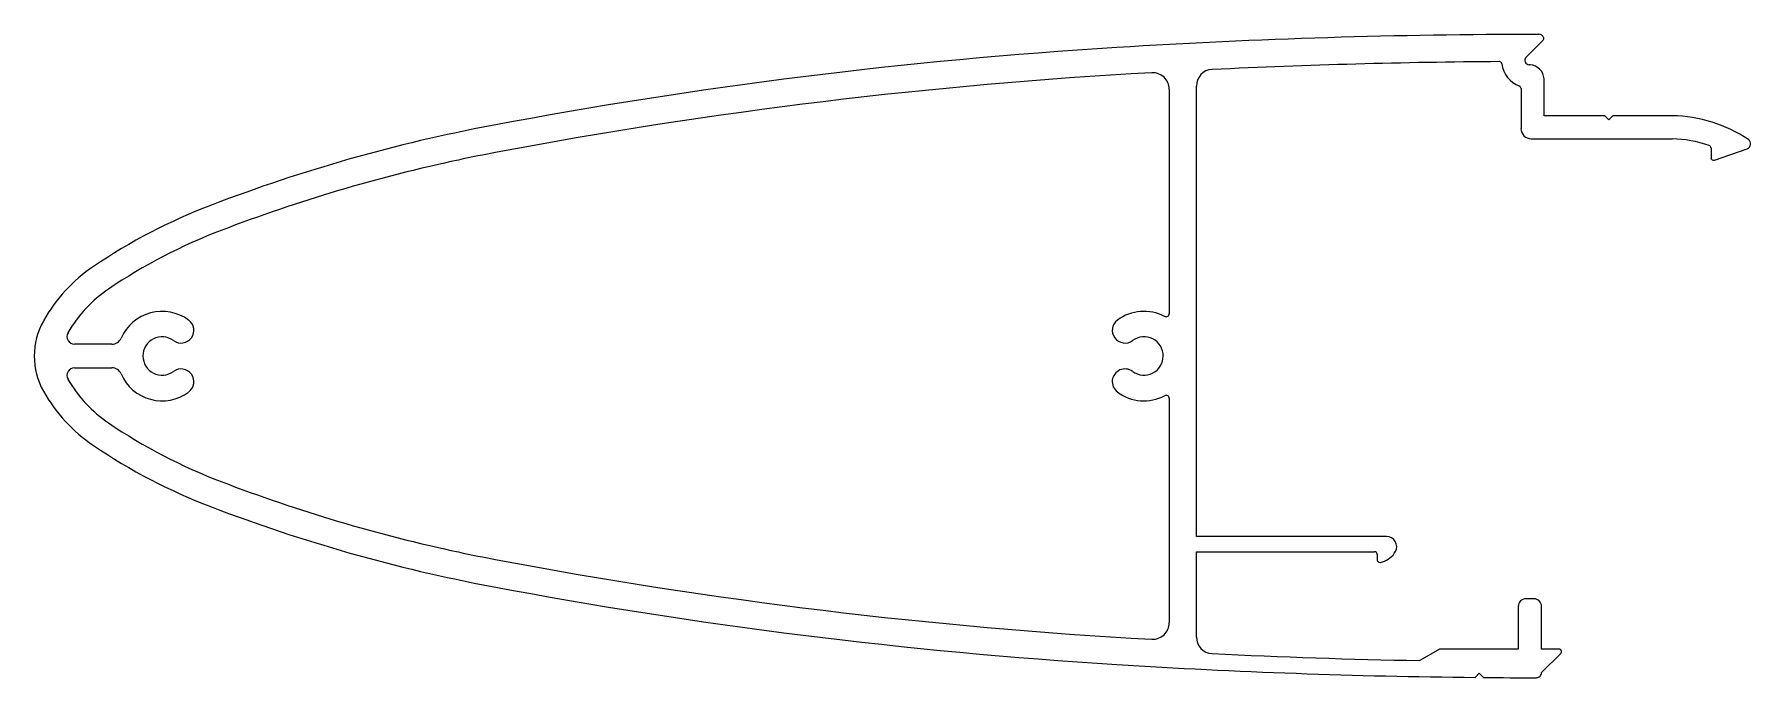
# Model space of a CAD drawing. Extents: x 4 to 174, y 4 to 68.
import ezdxf

# ---------------------------------------------------------------- set-up
doc = ezdxf.new("R2010")
doc.units = 0
doc.layers.get('0').update_dxf_attribs({"linetype": 'CONTINUOUS'})

msp = doc.modelspace()

# ---------------------------------------------------------------- linework, layer by layer
for p, q in [((151.95, 65.54), (153.65, 67.24)), ((152.35, 64.81), (152.26, 64.81)), ((153.74, 59.74), (153.74, 63.42)), ((116.49, 62.37), (116.49, 40.09)), ((119.19, 17.92), (119.19, 62.69)), ((151.46, 62.45), (151.46, 58.47)), ((159.77, 59.74), (153.74, 59.74)), ((160.17, 59.33), (159.77, 59.74)), ((160.58, 59.74), (160.17, 59.33)), ((166.5, 59.74), (160.58, 59.74)), ((152.47, 57.45), (166.48, 57.45)), ((170.34, 56.54), (170.34, 55.57)), ((170.67, 55.33), (173.94, 56.46)), ((11.4, 37.04), (7.71, 37.04)), ((7.71, 34.69), (11.4, 34.69)), ((116.49, 31.64), (116.49, 9.36)), ((138.1, 17.92), (119.19, 17.92)), ((119.19, 7.94), (119.19, 16.42)), ((119.19, 16.42), (136.9, 16.42)), ((137.15, 16.16), (137.15, 15.63)), ((151.18, 10.98), (151.18, 6.74)), ((152.73, 11.74), (151.94, 11.74)), ((153.49, 6.74), (153.49, 10.98)), ((143.34, 6.74), (141.39, 5.61)), ((151.18, 6.74), (143.34, 6.74)), ((155.23, 6.74), (153.49, 6.74)), ((153.49, 4.4), (155.41, 6.31)), ((146.91, 3.93), (147.31, 4.34)), ((147.31, 4.34), (147.73, 3.93))]:
    msp.add_line(p, q)
for centre, radius, start, end in [((153.83, -621.63), 689.46, 90.04852, 93.53687), ((153.24, 67.33), 0.5, 21.2938, 90.0485), ((153.48, 67.42), 0.25, 315, 21.2938), ((142.24, -434.18), 501.65, 93.5369, 100.689), ((153.83, -621.63), 686.76, 90.37782, 92.75959), ((149.3, 64.87), 0.25, 7.2071, 90.3778), ((152.26, 65.24), 2.73, 187.2071, 249.3897), ((152.26, 65.24), 0.43, 135, 270), ((142.24, -434.18), 498.95, 93.1583, 100.689), ((114.84, 62.37), 1.65, 0, 93.1583), ((120.84, 62.69), 1.65, 92.7596, 180), ((152.24, 63.3), 1.51, 4.4055, 85.5945), ((151.21, 62.45), 0.25, 360, 69.3897), ((166.23, 45.68), 14.06, 56.1987, 88.9194), ((79.23, -100.33), 161.91, 100.689, 110.9636), ((152.47, 58.47), 1.02, 180, 270), ((166.23, 45.68), 11.77, 70.4813, 88.8191), ((170.08, 56.54), 0.254, 360, 70.4813), ((173.77, 56.94), 0.508, 289.2131, 56.1987), ((79.23, -100.33), 159.21, 102.105, 110.9636), ((79.23, -100.33), 159.21, 100.689, 102.105), ((170.59, 55.57), 0.254, 180, 289.2131), ((42.03, -3.24), 57.94, 110.9636, 124.0625), ((42.03, -3.24), 55.24, 110.9636, 124.0625), ((18.47, 31.6), 15.88, 124.0625, 150.8139), ((18.47, 31.6), 13.18, 124.0625, 150.0806), ((10.84, 35.86), 7.14, 150.8139, 180), ((16.4, 35.86), 4.44, 53.5782, 156.3864), ((18.29, 38.42), 1.27, 233.5782, 53.5782), ((112.1, 38.42), 1.27, 126.4218, 306.4218), ((113.99, 35.86), 4.44, 62.6295, 126.4218), ((116.18, 40.09), 0.317, 242.6295, 0), ((7.71, 37.8), 0.76, 150.0806, 270), ((11.4, 38.05), 1.02, 270, 336.3864), ((16.4, 35.86), 1.91, 53.5782, 180), ((113.99, 35.86), 1.91, 360, 126.4218), ((10.84, 35.86), 7.14, 180, 209.1861), ((16.4, 35.86), 1.9, 180, 306.4218), ((113.99, 35.86), 1.9, 233.5782, 0), ((7.71, 33.93), 0.76, 90, 209.9194), ((11.4, 33.68), 1.02, 23.6136, 90), ((18.29, 33.31), 1.27, 306.4218, 126.4218), ((112.1, 33.31), 1.27, 53.5782, 233.5782), ((18.47, 40.13), 13.18, 209.9194, 235.9375), ((16.4, 35.86), 4.45, 203.6136, 306.4218), ((18.47, 40.13), 15.88, 209.1861, 235.9375), ((113.99, 35.86), 4.45, 233.5782, 297.3705), ((116.18, 31.64), 0.318, 360, 117.3705), ((42.03, 74.97), 55.24, 235.9375, 249.0364), ((42.03, 74.97), 57.94, 235.9375, 249.0364), ((79.23, 172.06), 159.21, 249.0364, 257.895), ((79.23, 172.06), 161.91, 249.0364, 259.311), ((138.1, 16.92), 1, 331.2734, 90), ((79.23, 172.06), 159.21, 257.895, 259.311), ((142.24, 505.91), 498.95, 259.311, 266.8417), ((136.9, 16.16), 0.254, 360, 90), ((137.41, 15.63), 0.254, 180, 250.4813), ((137.48, 15.83), 0.475, 250.4341, 294.7931), ((137.1, 17.47), 2.14, 285.6177, 331.2734), ((142.24, 505.91), 501.65, 259.311, 266.4631), ((151.94, 10.98), 0.762, 90, 180), ((152.73, 10.98), 0.762, 0, 90), ((114.84, 9.36), 1.65, 266.8417, 360), ((120.84, 7.94), 1.65, 180, 267.2448), ((153.83, 693.35), 689.46, 266.46313, 269.42497), ((153.83, 693.35), 687.86, 267.24483, 268.96377), ((155.23, 6.49), 0.25, 315, 90), ((153.83, 693.35), 689.46, 269.49307, 269.93069), ((152.99, 4.4), 0.5, 269.9307, 360)]:
    msp.add_arc(centre, radius, start, end)

doc.saveas('drawing.dxf')
